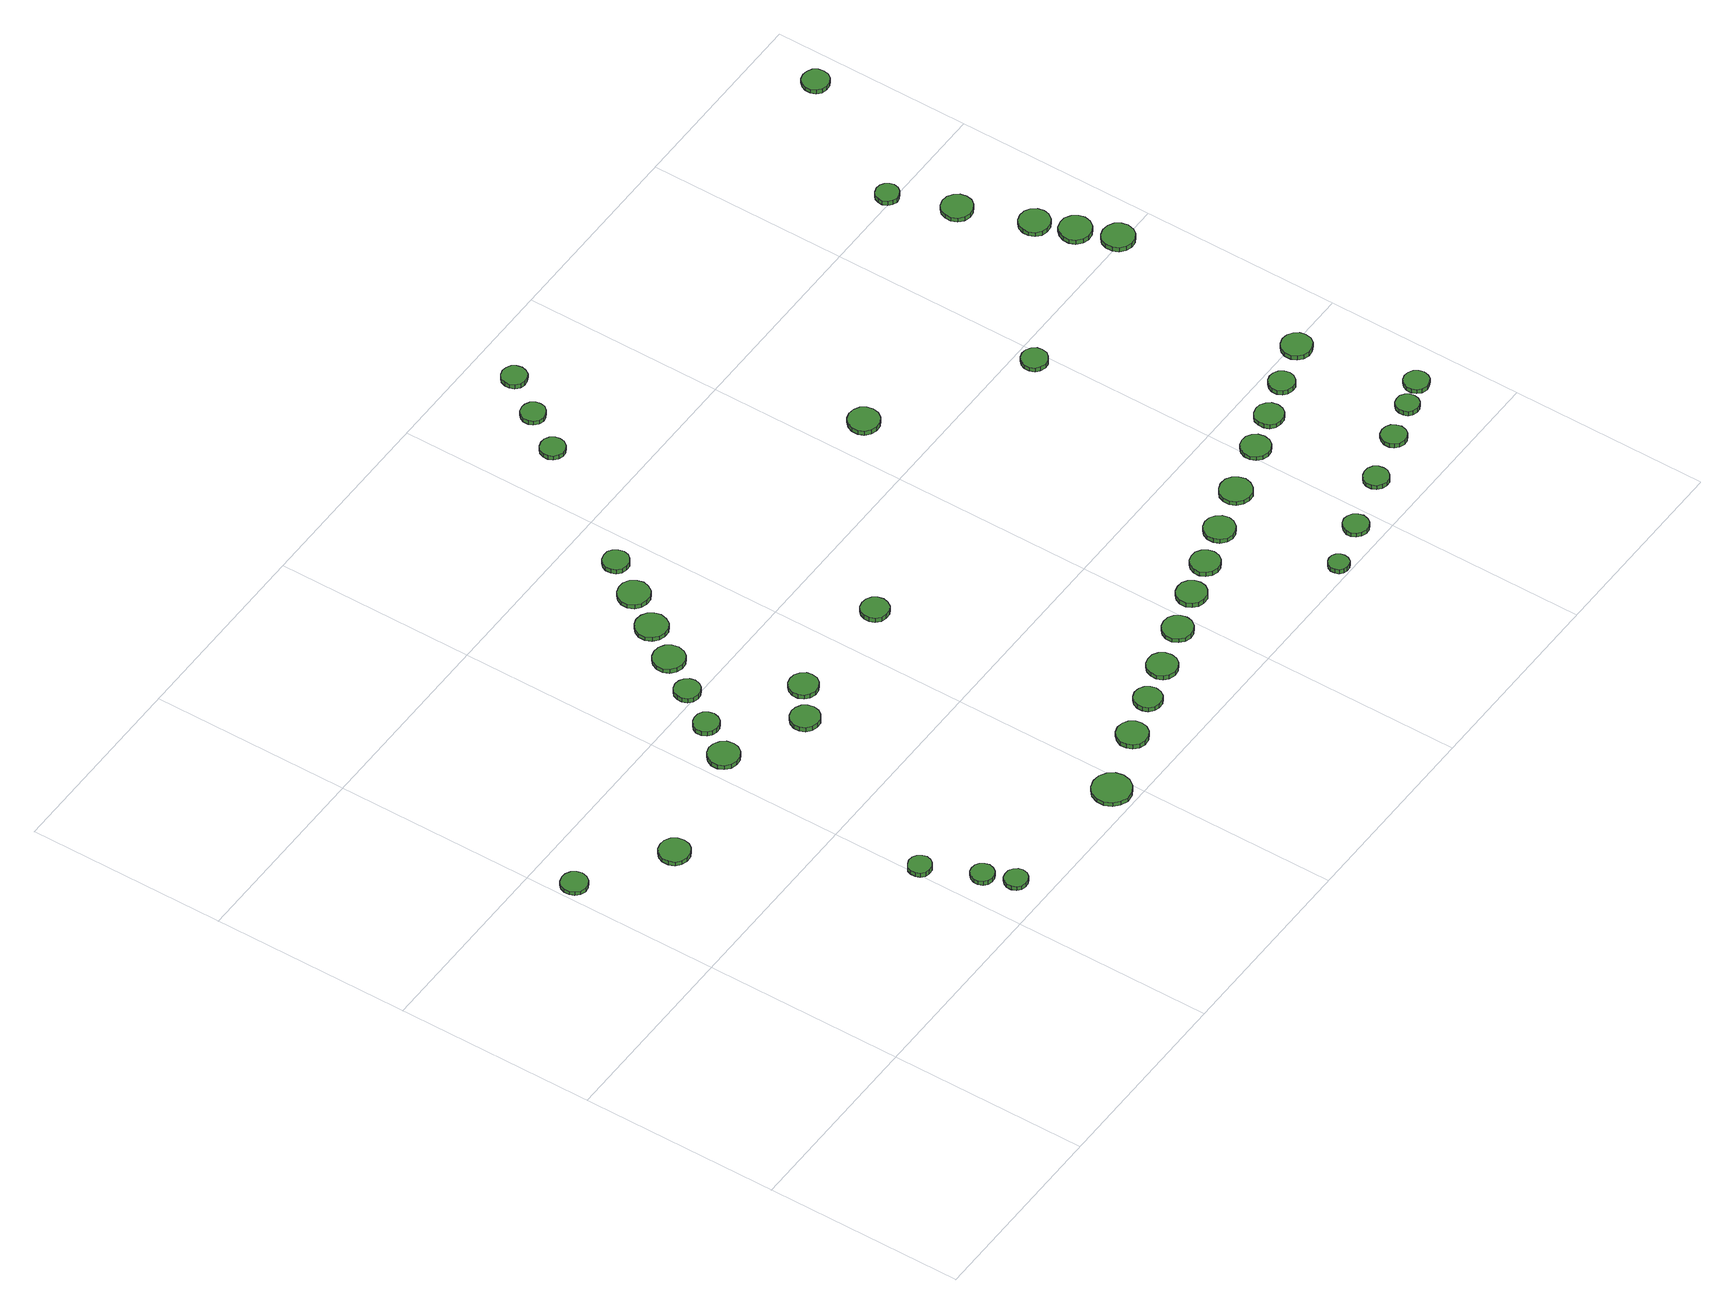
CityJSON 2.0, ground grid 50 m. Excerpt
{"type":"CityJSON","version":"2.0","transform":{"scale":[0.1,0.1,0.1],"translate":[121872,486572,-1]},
"CityObjects":{
"tree1":{"type":"SolitaryVegetationObject","attributes":{"function":"something"},"geometry":[{"type":"MultiSurface","lod":"1","boundaries":[[[0,1,2,3,4,5,6,7,8,9,10,11,12,13,14]],[[15,16,17,18,19,20,21,22,23,24,25,26,27,28,29]],[[0,29,28,1]],[[1,28,27,2]],[[2,27,26,3]],[[3,26,25,4]],[[4,25,24,5]],[[5,24,23,6]],[[6,23,22,7]],[[7,22,21,8]],[[8,21,20,9]],[[9,20,19,10]],[[10,19,18,11]],[[11,18,17,12]],[[12,17,16,13]],[[13,16,15,14]],[[14,15,29,0]]]}]},
"tree2":{"type":"SolitaryVegetationObject","attributes":{"function":"something"},"geometry":[{"type":"MultiSurface","lod":"1","boundaries":[[[30,31,32,33,34,35,36,37,38,39,40,41,42,43,44]],[[45,46,47,48,49,50,51,52,53,54,55,56,57,58,59]],[[30,59,58,31]],[[31,58,57,32]],[[32,57,56,33]],[[33,56,55,34]],[[34,55,54,35]],[[35,54,53,36]],[[36,53,52,37]],[[37,52,51,38]],[[38,51,50,39]],[[39,50,49,40]],[[40,49,48,41]],[[41,48,47,42]],[[42,47,46,43]],[[43,46,45,44]],[[44,45,59,30]]]}]},
"tree3":{"type":"SolitaryVegetationObject","attributes":{"function":"something"},"geometry":[{"type":"MultiSurface","lod":"1","boundaries":[[[60,61,62,63,64,65,66,67,68,69,70,71,72,73,74]],[[75,76,77,78,79,80,81,82,83,84,85,86,87,88,89]],[[60,89,88,61]],[[61,88,87,62]],[[62,87,86,63]],[[63,86,85,64]],[[64,85,84,65]],[[65,84,83,66]],[[66,83,82,67]],[[67,82,81,68]],[[68,81,80,69]],[[69,80,79,70]],[[70,79,78,71]],[[71,78,77,72]],[[72,77,76,73]],[[73,76,75,74]],[[74,75,89,60]]]}]},
"tree4":{"type":"SolitaryVegetationObject","attributes":{"function":"something"},"geometry":[{"type":"MultiSurface","lod":"1","boundaries":[[[90,91,92,93,94,95,96,97,98,99,100,101,102,103,104]],[[105,106,107,108,109,110,111,112,113,114,115,116,117,118,119]],[[90,119,118,91]],[[91,118,117,92]],[[92,117,116,93]],[[93,116,115,94]],[[94,115,114,95]],[[95,114,113,96]],[[96,113,112,97]],[[97,112,111,98]],[[98,111,110,99]],[[99,110,109,100]],[[100,109,108,101]],[[101,108,107,102]],[[102,107,106,103]],[[103,106,105,104]],[[104,105,119,90]]]}]},
"tree5":{"type":"SolitaryVegetationObject","attributes":{"function":"something"},"geometry":[{"type":"MultiSurface","lod":"1","boundaries":[[[120,121,122,123,124,125,126,127,128,129,130,131,132,133,134]],[[135,136,137,138,139,140,141,142,143,144,145,146,147,148,149]],[[120,149,148,121]],[[121,148,147,122]],[[122,147,146,123]],[[123,146,145,124]],[[124,145,144,125]],[[125,144,143,126]],[[126,143,142,127]],[[127,142,141,128]],[[128,141,140,129]],[[129,140,139,130]],[[130,139,138,131]],[[131,138,137,132]],[[132,137,136,133]],[[133,136,135,134]],[[134,135,149,120]]]}]},
"tree6":{"type":"SolitaryVegetationObject","attributes":{"function":"something"},"geometry":[{"type":"MultiSurface","lod":"1","boundaries":[[[150,151,152,153,154,155,156,157,158,159,160,161,162,163,164]],[[165,166,167,168,169,170,171,172,173,174,175,176,177,178,179]],[[150,179,178,151]],[[151,178,177,152]],[[152,177,176,153]],[[153,176,175,154]],[[154,175,174,155]],[[155,174,173,156]],[[156,173,172,157]],[[157,172,171,158]],[[158,171,170,159]],[[159,170,169,160]],[[160,169,168,161]],[[161,168,167,162]],[[162,167,166,163]],[[163,166,165,164]],[[164,165,179,150]]]}]},
"tree7":{"type":"SolitaryVegetationObject","attributes":{"function":"something"},"geometry":[{"type":"MultiSurface","lod":"1","boundaries":[[[180,181,182,183,184,185,186,187,188,189,190,191,192,193,194]],[[195,196,197,198,199,200,201,202,203,204,205,206,207,208,209]],[[180,209,208,181]],[[181,208,207,182]],[[182,207,206,183]],[[183,206,205,184]],[[184,205,204,185]],[[185,204,203,186]],[[186,203,202,187]],[[187,202,201,188]],[[188,201,200,189]],[[189,200,199,190]],[[190,199,198,191]],[[191,198,197,192]],[[192,197,196,193]],[[193,196,195,194]],[[194,195,209,180]]]}]},
"tree8":{"type":"SolitaryVegetationObject","attributes":{"function":"something"},"geometry":[{"type":"MultiSurface","lod":"1","boundaries":[[[210,211,212,213,214,215,216,217,218,219,220,221,222,223,224]],[[225,226,227,228,229,230,231,232,233,234,235,236,237,238,239]],[[210,239,238,211]],[[211,238,237,212]],[[212,237,236,213]],[[213,236,235,214]],[[214,235,234,215]],[[215,234,233,216]],[[216,233,232,217]],[[217,232,231,218]],[[218,231,230,219]],[[219,230,229,220]],[[220,229,228,221]],[[221,228,227,222]],[[222,227,226,223]],[[223,226,225,224]],[[224,225,239,210]]]}]},
"tree9":{"type":"SolitaryVegetationObject","attributes":{"function":"something"},"geometry":[{"type":"MultiSurface","lod":"1","boundaries":[[[240,241,242,243,244,245,246,247,248,249,250,251,252,253,254]],[[255,256,257,258,259,260,261,262,263,264,265,266,267,268,269]],[[240,269,268,241]],[[241,268,267,242]],[[242,267,266,243]],[[243,266,265,244]],[[244,265,264,245]],[[245,264,263,246]],[[246,263,262,247]],[[247,262,261,248]],[[248,261,260,249]],[[249,260,259,250]],[[250,259,258,251]],[[251,258,257,252]],[[252,257,256,253]],[[253,256,255,254]],[[254,255,269,240]]]}]},
"tree10":{"type":"SolitaryVegetationObject","attributes":{"function":"something"},"geometry":[{"type":"MultiSurface","lod":"1","boundaries":[[[270,271,272,273,274,275,276,277,278,279,280,281,282,283,284]],[[285,286,287,288,289,290,291,292,293,294,295,296,297,298,299]],[[270,299,298,271]],[[271,298,297,272]],[[272,297,296,273]],[[273,296,295,274]],[[274,295,294,275]],[[275,294,293,276]],[[276,293,292,277]],[[277,292,291,278]],[[278,291,290,279]],[[279,290,289,280]],[[280,289,288,281]],[[281,288,287,282]],[[282,287,286,283]],[[283,286,285,284]],[[284,285,299,270]]]}]},
"tree11":{"type":"SolitaryVegetationObject","attributes":{"function":"something"},"geometry":[{"type":"MultiSurface","lod":"1","boundaries":[[[300,301,302,303,304,305,306,307,308,309,310,311,312,313,314]],[[315,316,317,318,319,320,321,322,323,324,325,326,327,328,329]],[[300,329,328,301]],[[301,328,327,302]],[[302,327,326,303]],[[303,326,325,304]],[[304,325,324,305]],[[305,324,323,306]],[[306,323,322,307]],[[307,322,321,308]],[[308,321,320,309]],[[309,320,319,310]],[[310,319,318,311]],[[311,318,317,312]],[[312,317,316,313]],[[313,316,315,314]],[[314,315,329,300]]]}]},
"tree12":{"type":"SolitaryVegetationObject","attributes":{"function":"something"},"geometry":[{"type":"MultiSurface","lod":"1","boundaries":[[[330,331,332,333,334,335,336,337,338,339,340,341,342,343,344]],[[345,346,347,348,349,350,351,352,353,354,355,356,357,358,359]],[[330,359,358,331]],[[331,358,357,332]],[[332,357,356,333]],[[333,356,355,334]],[[334,355,354,335]],[[335,354,353,336]],[[336,353,352,337]],[[337,352,351,338]],[[338,351,350,339]],[[339,350,349,340]],[[340,349,348,341]],[[341,348,347,342]],[[342,347,346,343]],[[343,346,345,344]],[[344,345,359,330]]]}]},
"tree13":{"type":"SolitaryVegetationObject","attributes":{"function":"something"},"geometry":[{"type":"MultiSurface","lod":"1","boundaries":[[[360,361,362,363,364,365,366,367,368,369,370,371,372,373,374]],[[375,376,377,378,379,380,381,382,383,384,385,386,387,388,389]],[[360,389,388,361]],[[361,388,387,362]],[[362,387,386,363]],[[363,386,385,364]],[[364,385,384,365]],[[365,384,383,366]],[[366,383,382,367]],[[367,382,381,368]],[[368,381,380,369]],[[369,380,379,370]],[[370,379,378,371]],[[371,378,377,372]],[[372,377,376,373]],[[373,376,375,374]],[[374,375,389,360]]]}]},
"tree14":{"type":"SolitaryVegetationObject","attributes":{"function":"something"},"geometry":[{"type":"MultiSurface","lod":"1","boundaries":[[[390,391,392,393,394,395,396,397,398,399,400,401,402,403,404]],[[405,406,407,408,409,410,411,412,413,414,415,416,417,418,419]],[[390,419,418,391]],[[391,418,417,392]],[[392,417,416,393]],[[393,416,415,394]],[[394,415,414,395]],[[395,414,413,396]],[[396,413,412,397]],[[397,412,411,398]],[[398,411,410,399]],[[399,410,409,400]],[[400,409,408,401]],[[401,408,407,402]],[[402,407,406,403]],[[403,406,405,404]],[[404,405,419,390]]]}]},
"tree15":{"type":"SolitaryVegetationObject","attributes":{"function":"something"},"geometry":[{"type":"MultiSurface","lod":"1","boundaries":[[[420,421,422,423,424,425,426,427,428,429,430,431,432,433,434]],[[435,436,437,438,439,440,441,442,443,444,445,446,447,448,449]],[[420,449,448,421]],[[421,448,447,422]],[[422,447,446,423]],[[423,446,445,424]],[[424,445,444,425]],[[425,444,443,426]],[[426,443,442,427]],[[427,442,441,428]],[[428,441,440,429]],[[429,440,439,430]],[[430,439,438,431]],[[431,438,437,432]],[[432,437,436,433]],[[433,436,435,434]],[[434,435,449,420]]]}]},
"tree16":{"type":"SolitaryVegetationObject","attributes":{"function":"something"},"geometry":[{"type":"MultiSurface","lod":"1","boundaries":[[[450,451,452,453,454,455,456,457,458,459,460,461,462,463,464]],[[465,466,467,468,469,470,471,472,473,474,475,476,477,478,479]],[[450,479,478,451]],[[451,478,477,452]],[[452,477,476,453]],[[453,476,475,454]],[[454,475,474,455]],[[455,474,473,456]],[[456,473,472,457]],[[457,472,471,458]],[[458,471,470,459]],[[459,470,469,460]],[[460,469,468,461]],[[461,468,467,462]],[[462,467,466,463]],[[463,466,465,464]],[[464,465,479,450]]]}]},
"tree17":{"type":"SolitaryVegetationObject","attributes":{"function":"something"},"geometry":[{"type":"MultiSurface","lod":"1","boundaries":[[[480,481,482,483,484,485,486,487,488,489,490,491,492,493,494]],[[495,496,497,498,499,500,501,502,503,504,505,506,507,508,509]],[[480,509,508,481]],[[481,508,507,482]],[[482,507,506,483]],[[483,506,505,484]],[[484,505,504,485]],[[485,504,503,486]],[[486,503,502,487]],[[487,502,501,488]],[[488,501,500,489]],[[489,500,499,490]],[[490,499,498,491]],[[491,498,497,492]],[[492,497,496,493]],[[493,496,495,494]],[[494,495,509,480]]]}]},
"tree18":{"type":"SolitaryVegetationObject","attributes":{"function":"something"},"geometry":[{"type":"MultiSurface","lod":"1","boundaries":[[[510,511,512,513,514,515,516,517,518,519,520,521,522,523,524]],[[525,526,527,528,529,530,531,532,533,534,535,536,537,538,539]],[[510,539,538,511]],[[511,538,537,512]],[[512,537,536,513]],[[513,536,535,514]],[[514,535,534,515]],[[515,534,533,516]],[[516,533,532,517]],[[517,532,531,518]],[[518,531,530,519]],[[519,530,529,520]],[[520,529,528,521]],[[521,528,527,522]],[[522,527,526,523]],[[523,526,525,524]],[[524,525,539,510]]]}]},
"tree19":{"type":"SolitaryVegetationObject","attributes":{"function":"something"},"geometry":[{"type":"MultiSurface","lod":"1","boundaries":[[[540,541,542,543,544,545,546,547,548,549,550,551,552,553,554]],[[555,556,557,558,559,560,561,562,563,564,565,566,567,568,569]],[[540,569,568,541]],[[541,568,567,542]],[[542,567,566,543]],[[543,566,565,544]],[[544,565,564,545]],[[545,564,563,546]],[[546,563,562,547]],[[547,562,561,548]],[[548,561,560,549]],[[549,560,559,550]],[[550,559,558,551]],[[551,558,557,552]],[[552,557,556,553]],[[553,556,555,554]],[[554,555,569,540]]]}]},
"tree20":{"type":"SolitaryVegetationObject","attributes":{"function":"something"},"geometry":[{"type":"MultiSurface","lod":"1","boundaries":[[[570,571,572,573,574,575,576,577,578,579,580,581,582,583,584]],[[585,586,587,588,589,590,591,592,593,594,595,596,597,598,599]],[[570,599,598,571]],[[571,598,597,572]],[[572,597,596,573]],[[573,596,595,574]],[[574,595,594,575]],[[575,594,593,576]],[[576,593,592,577]],[[577,592,591,578]],[[578,591,590,579]],[[579,590,589,580]],[[580,589,588,581]],[[581,588,587,582]],[[582,587,586,583]],[[583,586,585,584]],[[584,585,599,570]]]}]},
"tree21":{"type":"SolitaryVegetationObject","attributes":{"function":"something"},"geometry":[{"type":"MultiSurface","lod":"1","boundaries":[[[600,601,602,603,604,605,606,607,608,609,610,611,612,613,614]],[[615,616,617,618,619,620,621,622,623,624,625,626,627,628,629]],[[600,629,628,601]],[[601,628,627,602]],[[602,627,626,603]],[[603,626,625,604]],[[604,625,624,605]],[[605,624,623,606]],[[606,623,622,607]],[[607,622,621,608]],[[608,621,620,609]],[[609,620,619,610]],[[610,619,618,611]],[[611,618,617,612]],[[612,617,616,613]],[[613,616,615,614]],[[614,615,629,600]]]}]},
"tree22":{"type":"SolitaryVegetationObject","attributes":{"function":"something"},"geometry":[{"type":"MultiSurface","lod":"1","boundaries":[[[630,631,632,633,634,635,636,637,638,639,640,641,642,643,644]],[[645,646,647,648,649,650,651,652,653,654,655,656,657,658,659]],[[630,659,658,631]],[[631,658,657,632]],[[632,657,656,633]],[[633,656,655,634]],[[634,655,654,635]],[[635,654,653,636]],[[636,653,652,637]],[[637,652,651,638]],[[638,651,650,639]],[[639,650,649,640]],[[640,649,648,641]],[[641,648,647,642]],[[642,647,646,643]],[[643,646,645,644]],[[644,645,659,630]]]}]},
"tree23":{"type":"SolitaryVegetationObject","attributes":{"function":"something"},"geometry":[{"type":"MultiSurface","lod":"1","boundaries":[[[660,661,662,663,664,665,666,667,668,669,670,671,672,673,674]],[[675,676,677,678,679,680,681,682,683,684,685,686,687,688,689]],[[660,689,688,661]],[[661,688,687,662]],[[662,687,686,663]],[[663,686,685,664]],[[664,685,684,665]],[[665,684,683,666]],[[666,683,682,667]],[[667,682,681,668]],[[668,681,680,669]],[[669,680,679,670]],[[670,679,678,671]],[[671,678,677,672]],[[672,677,676,673]],[[673,676,675,674]],[[674,675,689,660]]]}]},
"tree24":{"type":"SolitaryVegetationObject","attributes":{"function":"something"},"geometry":[{"type":"MultiSurface","lod":"1","boundaries":[[[690,691,692,693,694,695,696,697,698,699,700,701,702,703,704]],[[705,706,707,708,709,710,711,712,713,714,715,716,717,718,719]],[[690,719,718,691]],[[691,718,717,692]],[[692,717,716,693]],[[693,716,715,694]],[[694,715,714,695]],[[695,714,713,696]],[[696,713,712,697]],[[697,712,711,698]],[[698,711,710,699]],[[699,710,709,700]],[[700,709,708,701]],[[701,708,707,702]],[[702,707,706,703]],[[703,706,705,704]],[[704,705,719,690]]]}]},
"tree25":{"type":"SolitaryVegetationObject","attributes":{"function":"something"},"geometry":[{"type":"MultiSurface","lod":"1","boundaries":[[[720,721,722,723,724,725,726,727,728,729,730,731,732,733,734]],[[735,736,737,738,739,740,741,742,743,744,745,746,747,748,749]],[[720,749,748,721]],[[721,748,747,722]],[[722,747,746,723]],[[723,746,745,724]],[[724,745,744,725]],[[725,744,743,726]],[[726,743,742,727]],[[727,742,741,728]],[[728,741,740,729]],[[729,740,739,730]],[[730,739,738,731]],[[731,738,737,732]],[[732,737,736,733]],[[733,736,735,734]],[[734,735,749,720]]]}]},
"tree26":{"type":"SolitaryVegetationObject","attributes":{"function":"something"},"geometry":[{"type":"MultiSurface","lod":"1","boundaries":[[[750,751,752,753,754,755,756,757,758,759,760,761,762,763,764]],[[765,766,767,768,769,770,771,772,773,774,775,776,777,778,779]],[[750,779,778,751]],[[751,778,777,752]],[[752,777,776,753]],[[753,776,775,754]],[[754,775,774,755]],[[755,774,773,756]],[[756,773,772,757]],[[757,772,771,758]],[[758,771,770,759]],[[759,770,769,760]],[[760,769,768,761]],[[761,768,767,762]],[[762,767,766,763]],[[763,766,765,764]],[[764,765,779,750]]]}]},
"tree27":{"type":"SolitaryVegetationObject","attributes":{"function":"something"},"geometry":[{"type":"MultiSurface","lod":"1","boundaries":[[[780,781,782,783,784,785,786,787,788,789,790,791,792,793,794]],[[795,796,797,798,799,800,801,802,803,804,805,806,807,808,809]],[[780,809,808,781]],[[781,808,807,782]],[[782,807,806,783]],[[783,806,805,784]],[[784,805,804,785]],[[785,804,803,786]],[[786,803,802,787]],[[787,802,801,788]],[[788,801,800,789]],[[789,800,799,790]],[[790,799,798,791]],[[791,798,797,792]],[[792,797,796,793]],[[793,796,795,794]],[[794,795,809,780]]]}]},
"tree28":{"type":"SolitaryVegetationObject","attributes":{"function":"something"},"geometry":[{"type":"MultiSurface","lod":"1","boundaries":[[[810,811,812,813,814,815,816,817,818,819,820,821,822,823,824]],[[825,826,827,828,829,830,831,832,833,834,835,836,837,838,839]],[[810,839,838,811]],[[811,838,837,812]],[[812,837,836,813]],[[813,836,835,814]],[[814,835,834,815]],[[815,834,833,816]],[[816,833,832,817]],[[817,832,831,818]],[[818,831,830,819]],[[819,830,829,820]],[[820,829,828,821]],[[821,828,827,822]],[[822,827,826,823]],[[823,826,825,824]],[[824,825,839,810]]]}]},
"tree29":{"type":"SolitaryVegetationObject","attributes":{"function":"something"},"geometry":[{"type":"MultiSurface","lod":"1","boundaries":[[[840,841,842,843,844,845,846,847,848,849,850,851,852,853,854]],[[855,856,857,858,859,860,861,862,863,864,865,866,867,868,869]],[[840,869,868,841]],[[841,868,867,842]],[[842,867,866,843]],[[843,866,865,844]],[[844,865,864,845]],[[845,864,863,846]],[[846,863,862,847]],[[847,862,861,848]],[[848,861,860,849]],[[849,860,859,850]],[[850,859,858,851]],[[851,858,857,852]],[[852,857,856,853]],[[853,856,855,854]],[[854,855,869,840]]]}]},
"tree30":{"type":"SolitaryVegetationObject","attributes":{"function":"something"},"geometry":[{"type":"MultiSurface","lod":"1","boundaries":[[[870,871,872,873,874,875,876,877,878,879,880,881,882,883,884]],[[885,886,887,888,889,890,891,892,893,894,895,896,897,898,899]],[[870,899,898,871]],[[871,898,897,872]],[[872,897,896,873]],[[873,896,895,874]],[[874,895,894,875]],[[875,894,893,876]],[[876,893,892,877]],[[877,892,891,878]],[[878,891,890,879]],[[879,890,889,880]],[[880,889,888,881]],[[881,888,887,882]],[[882,887,886,883]],[[883,886,885,884]],[[884,885,899,870]]]}]},
"tree31":{"type":"SolitaryVegetationObject","attributes":{"function":"something"},"geometry":[{"type":"MultiSurface","lod":"1","boundaries":[[[900,901,902,903,904,905,906,907,908,909,910,911,912,913,914]],[[915,916,917,918,919,920,921,922,923,924,925,926,927,928,929]],[[900,929,928,901]],[[901,928,927,902]],[[902,927,926,903]],[[903,926,925,904]],[[904,925,924,905]],[[905,924,923,906]],[[906,923,922,907]],[[907,922,921,908]],[[908,921,920,909]],[[909,920,919,910]],[[910,919,918,911]],[[911,918,917,912]],[[912,917,916,913]],[[913,916,915,914]],[[914,915,929,900]]]}]},
"tree32":{"type":"SolitaryVegetationObject","attributes":{"function":"something"},"geometry":[{"type":"MultiSurface","lod":"1","boundaries":[[[930,931,932,933,934,935,936,937,938,939,940,941,942,943,944]],[[945,946,947,948,949,950,951,952,953,954,955,956,957,958,959]],[[930,959,958,931]],[[931,958,957,932]],[[932,957,956,933]],[[933,956,955,934]],[[934,955,954,935]],[[935,954,953,936]],[[936,953,952,937]],[[937,952,951,938]],[[938,951,950,939]],[[939,950,949,940]],[[940,949,948,941]],[[941,948,947,942]],[[942,947,946,943]],[[943,946,945,944]],[[944,945,959,930]]]}]},
"tree33":{"type":"SolitaryVegetationObject","attributes":{"function":"something"},"geometry":[{"type":"MultiSurface","lod":"1","boundaries":[[[960,961,962,963,964,965,966,967,968,969,970,971,972,973,974]],[[975,976,977,978,979,980,981,982,983,984,985,986,987,988,989]],[[960,989,988,961]],[[961,988,987,962]],[[962,987,986,963]],[[963,986,985,964]],[[964,985,984,965]],[[965,984,983,966]],[[966,983,982,967]],[[967,982,981,968]],[[968,981,980,969]],[[969,980,979,970]],[[970,979,978,971]],[[971,978,977,972]],[[972,977,976,973]],[[973,976,975,974]],[[974,975,989,960]]]}]},
"tree34":{"type":"SolitaryVegetationObject","attributes":{"function":"something"},"geometry":[{"type":"MultiSurface","lod":"1","boundaries":[[[990,991,992,993,994,995,996,997,998,999,1000,1001,1002,1003,1004]],[[1005,1006,1007,1008,1009,1010,1011,1012,1013,1014,1015,1016,1017,1018,1019]],[[990,1019,1018,991]],[[991,1018,1017,992]],[[992,1017,1016,993]],[[993,1016,1015,994]],[[994,1015,1014,995]],[[995,1014,1013,996]],[[996,1013,1012,997]],[[997,1012,1011,998]],[[998,1011,1010,999]],[[999,1010,1009,1000]],[[1000,1009,1008,1001]],[[1001,1008,1007,1002]],[[1002,1007,1006,1003]],[[1003,1006,1005,1004]],[[1004,1005,1019,990]]]}]},
"tree35":{"type":"SolitaryVegetationObject","attributes":{"function":"something"},"geometry":[{"type":"MultiSurface","lod":"1","boundaries":[[[1020,1021,1022,1023,1024,1025,1026,1027,1028,1029,1030,1031,1032,1033,1034]],[[1035,1036,1037,1038,1039,1040,1041,1042,1043,1044,1045,1046,1047,1048,1049]],[[1020,1049,1048,1021]],[[1021,1048,1047,1022]],[[1022,1047,1046,1023]],[[1023,1046,1045,1024]],[[1024,1045,1044,1025]],[[1025,1044,1043,1026]],[[1026,1043,1042,1027]],[[1027,1042,1041,1028]],[[1028,1041,1040,1029]],[[1029,1040,1039,1030]],[[1030,1039,1038,1031]],[[1031,1038,1037,1032]],[[1032,1037,1036,1033]],[[1033,1036,1035,1034]],[[1034,1035,1049,1020]]]}]},
"tree36":{"type":"SolitaryVegetationObject","attributes":{"function":"something"},"geometry":[{"type":"MultiSurface","lod":"1","boundaries":[[[1050,1051,1052,1053,1054,1055,1056,1057,1058,1059,1060,1061,1062,1063,1064]],[[1065,1066,1067,1068,1069,1070,1071,1072,1073,1074,1075,1076,1077,1078,1079]],[[1050,1079,1078,1051]],[[1051,1078,1077,1052]],[[1052,1077,1076,1053]],[[1053,1076,1075,1054]],[[1054,1075,1074,1055]],[[1055,1074,1073,1056]],[[1056,1073,1072,1057]],[[1057,1072,1071,1058]],[[1058,1071,1070,1059]],[[1059,1070,1069,1060]],[[1060,1069,1068,1061]],[[1061,1068,1067,1062]],[[1062,1067,1066,1063]],[[1063,1066,1065,1064]],[[1064,1065,1079,1050]]]}]},
"tree37":{"type":"SolitaryVegetationObject","attributes":{"function":"something"},"geometry":[{"type":"MultiSurface","lod":"1","boundaries":[[[1080,1081,1082,1083,1084,1085,1086,1087,1088,1089,1090,1091,1092,1093,1094]],[[1095,1096,1097,1098,1099,1100,1101,1102,1103,1104,1105,1106,1107,1108,1109]],[[1080,1109,1108,1081]],[[1081,1108,1107,1082]],[[1082,1107,1106,1083]],[[1083,1106,1105,1084]],[[1084,1105,1104,1085]],[[1085,1104,1103,1086]],[[1086,1103,1102,1087]],[[1087,1102,1101,1088]],[[1088,1101,1100,1089]],[[1089,1100,1099,1090]],[[1090,1099,1098,1091]],[[1091,1098,1097,1092]],[[1092,1097,1096,1093]],[[1093,1096,1095,1094]],[[1094,1095,1109,1080]]]}]},
"tree38":{"type":"SolitaryVegetationObject","attributes":{"function":"something"},"geometry":[{"type":"MultiSurface","lod":"1","boundaries":[[[1110,1111,1112,1113,1114,1115,1116,1117,1118,1119,1120,1121,1122,1123,1124]],[[1125,1126,1127,1128,1129,1130,1131,1132,1133,1134,1135,1136,1137,1138,1139]],[[1110,1139,1138,1111]],[[1111,1138,1137,1112]],[[1112,1137,1136,1113]],[[1113,1136,1135,1114]],[[1114,1135,1134,1115]],[[1115,1134,1133,1116]],[[1116,1133,1132,1117]],[[1117,1132,1131,1118]],[[1118,1131,1130,1119]],[[1119,1130,1129,1120]],[[1120,1129,1128,1121]],[[1121,1128,1127,1122]],[[1122,1127,1126,1123]],[[1123,1126,1125,1124]],[[1124,1125,1139,1110]]]}]},
"tree39":{"type":"SolitaryVegetationObject","attributes":{"function":"something"},"geometry":[{"type":"MultiSurface","lod":"1","boundaries":[[[1140,1141,1142,1143,1144,1145,1146,1147,1148,1149,1150,1151,1152,1153,1154]],[[1155,1156,1157,1158,1159,1160,1161,1162,1163,1164,1165,1166,1167,1168,1169]],[[1140,1169,1168,1141]],[[1141,1168,1167,1142]],[[1142,1167,1166,1143]],[[1143,1166,1165,1144]],[[1144,1165,1164,1145]],[[1145,1164,1163,1146]],[[1146,1163,1162,1147]],[[1147,1162,1161,1148]],[[1148,1161,1160,1149]],[[1149,1160,1159,1150]],[[1150,1159,1158,1151]],[[1151,1158,1157,1152]],[[1152,1157,1156,1153]],[[1153,1156,1155,1154]],[[1154,1155,1169,1140]]]}]},
"tree40":{"type":"SolitaryVegetationObject","attributes":{"function":"something"},"geometry":[{"type":"MultiSurface","lod":"1","boundaries":[[[1170,1171,1172,1173,1174,1175,1176,1177,1178,1179,1180,1181,1182,1183,1184]],[[1185,1186,1187,1188,1189,1190,1191,1192,1193,1194,1195,1196,1197,1198,1199]],[[1170,1199,1198,1171]],[[1171,1198,1197,1172]],[[1172,1197,1196,1173]],[[1173,1196,1195,1174]],[[1174,1195,1194,1175]],[[1175,1194,1193,1176]],[[1176,1193,1192,1177]],[[1177,1192,1191,1178]],[[1178,1191,1190,1179]],[[1179,1190,1189,1180]],[[1180,1189,1188,1181]],[[1181,1188,1187,1182]],[[1182,1187,1186,1183]],[[1183,1186,1185,1184]],[[1184,1185,1199,1170]]]}]},
"tree41":{"type":"SolitaryVegetationObject","attributes":{"function":"something"},"geometry":[{"type":"MultiSurface","lod":"1","boundaries":[[[1200,1201,1202,1203,1204,1205,1206,1207,1208,1209,1210,1211,1212,1213,1214]],[[1215,1216,1217,1218,1219,1220,1221,1222,1223,1224,1225,1226,1227,1228,1229]],[[1200,1229,1228,1201]],[[1201,1228,1227,1202]],[[1202,1227,1226,1203]],[[1203,1226,1225,1204]],[[1204,1225,1224,1205]],[[1205,1224,1223,1206]],[[1206,1223,1222,1207]],[[1207,1222,1221,1208]],[[1208,1221,1220,1209]],[[1209,1220,1219,1210]],[[1210,1219,1218,1211]],[[1211,1218,1217,1212]],[[1212,1217,1216,1213]],[[1213,1216,1215,1214]],[[1214,1215,1229,1200]]]}]},
"tree42":{"type":"SolitaryVegetationObject","attributes":{"function":"something"},"geometry":[{"type":"MultiSurface","lod":"1","boundaries":[[[1230,1231,1232,1233,1234,1235,1236,1237,1238,1239,1240,1241,1242,1243,1244]],[[1245,1246,1247,1248,1249,1250,1251,1252,1253,1254,1255,1256,1257,1258,1259]],[[1230,1259,1258,1231]],[[1231,1258,1257,1232]],[[1232,1257,1256,1233]],[[1233,1256,1255,1234]],[[1234,1255,1254,1235]],[[1235,1254,1253,1236]],[[1236,1253,1252,1237]],[[1237,1252,1251,1238]],[[1238,1251,1250,1239]],[[1239,1250,1249,1240]],[[1240,1249,1248,1241]],[[1241,1248,1247,1242]],[[1242,1247,1246,1243]],[[1243,1246,1245,1244]],[[1244,1245,1259,1230]]]}]},
"tree43":{"type":"SolitaryVegetationObject","attributes":{"function":"something"},"geometry":[{"type":"MultiSurface","lod":"1","boundaries":[[[1260,1261,1262,1263,1264,1265,1266,1267,1268,1269,1270,1271,1272,1273,1274]],[[1275,1276,1277,1278,1279,1280,1281,1282,1283,1284,1285,1286,1287,1288,1289]],[[1260,1289,1288,1261]],[[1261,1288,1287,1262]],[[1262,1287,1286,1263]],[[1263,1286,1285,1264]],[[1264,1285,1284,1265]],[[1265,1284,1283,1266]],[[1266,1283,1282,1267]],[[1267,1282,1281,1268]],[[1268,1281,1280,1269]],[[1269,1280,1279,1270]],[[1270,1279,1278,1271]],[[1271,1278,1277,1272]],[[1272,1277,1276,1273]],[[1273,1276,1275,1274]],[[1274,1275,1289,1260]]]}]},
"tree44":{"type":"SolitaryVegetationObject","attributes":{"function":"something"},"geometry":[{"type":"MultiSurface","lod":"1","boundaries":[[[1290,1291,1292,1293,1294,1295,1296,1297,1298,1299,1300,1301,1302,1303,1304]],[[1305,1306,1307,1308,1309,1310,1311,1312,1313,1314,1315,1316,1317,1318,1319]],[[1290,1319,1318,1291]],[[1291,1318,1317,1292]],[[1292,1317,1316,1293]],[[1293,1316,1315,1294]],[[1294,1315,1314,1295]],[[1295,1314,1313,1296]],[[1296,1313,1312,1297]],[[1297,1312,1311,1298]],[[1298,1311,1310,1299]],[[1299,1310,1309,1300]],[[1300,1309,1308,1301]],[[1301,1308,1307,1302]],[[1302,1307,1306,1303]],[[1303,1306,1305,1304]],[[1304,1305,1319,1290]]]}]},
"tree45":{"type":"SolitaryVegetationObject","attributes":{"function":"something"},"geometry":[{"type":"MultiSurface","lod":"1","boundaries":[[[1320,1321,1322,1323,1324,1325,1326,1327,1328,1329,1330,1331,1332,1333,1334]],[[1335,1336,1337,1338,1339,1340,1341,1342,1343,1344,1345,1346,1347,1348,1349]],[[1320,1349,1348,1321]],[[1321,1348,1347,1322]],[[1322,1347,1346,1323]],[[1323,1346,1345,1324]],[[1324,1345,1344,1325]],[[1325,1344,1343,1326]],[[1326,1343,1342,1327]],[[1327,1342,1341,1328]],[[1328,1341,1340,1329]],[[1329,1340,1339,1330]],[[1330,1339,1338,1331]],[[1331,1338,1337,1332]],[[1332,1337,1336,1333]],[[1333,1336,1335,1334]],[[1334,1335,1349,1320]]]}]}
},
"vertices":[
[72,898,19],[69,911,19],[61,922,19],[49,929,19],[36,930,19],[23,926,19],[13,917,19],[8,904,19],[8,891,19],[13,879,19],[23,869,19],[36,865,19],[49,867,19],[61,873,19],[69,884,19],[69,884,8],[61,873,8],[49,867,8],[36,865,8],[23,869,8],[13,879,8],[8,891,8],[8,904,8],[13,917,8],[23,926,8],[36,930,8],[49,929,8],[61,922,8],[69,911,8],[72,898,8],
[280,763,26],[277,778,26],[268,791,26],[254,799,26],[238,800,26],[223,796,26],[211,785,26],[205,771,26],[205,755,26],[211,740,26],[223,730,26],[238,725,26],[254,727,26],[268,735,26],[277,747,26],[277,747,14],[268,735,14],[254,727,14],[238,725,14],[223,730,14],[211,740,14],[205,755,14],[205,771,14],[211,785,14],[223,796,14],[238,800,14],[254,799,14],[268,791,14],[277,778,14],[280,763,14],
[538,277,32],[535,288,32],[528,298,32],[518,304,32],[506,305,32],[495,301,32],[486,294,32],[482,283,32],[482,271,32],[486,260,32],[495,252,32],[506,249,32],[518,250,32],[528,256,32],[535,265,32],[535,265,19],[528,256,19],[518,250,19],[506,249,19],[495,252,19],[486,260,19],[482,271,19],[482,283,19],[486,294,19],[495,301,19],[506,305,19],[518,304,19],[528,298,19],[535,288,19],[538,277,19],
[598,147,29],[595,159,29],[588,169,29],[578,175,29],[566,176,29],[555,173,29],[546,164,29],[541,153,29],[541,141,29],[546,130,29],[555,122,29],[566,119,29],[578,120,29],[588,126,29],[595,136,29],[595,136,17],[588,126,17],[578,120,17],[566,119,17],[555,122,17],[546,130,17],[541,141,17],[541,153,17],[546,164,17],[555,173,17],[566,176,17],[578,175,17],[588,169,17],[595,159,17],[598,147,17],
[626,75,30],[623,87,30],[616,96,30],[606,102,30],[594,103,30],[583,100,30],[574,92,30],[569,81,30],[569,69,30],[574,58,30],[583,50,30],[594,47,30],[606,48,30],[616,54,30],[623,63,30],[623,63,18],[616,54,18],[606,48,18],[594,47,18],[583,50,18],[574,58,18],[569,69,18],[569,81,18],[574,92,18],[583,100,18],[594,103,18],[606,102,18],[616,96,18],[623,87,18],[626,75,18],
[590,837,29],[587,853,29],[577,866,29],[563,874,29],[547,876,29],[532,871,29],[520,860,29],[513,846,29],[513,829,29],[520,815,29],[532,804,29],[547,799,29],[563,801,29],[577,809,29],[587,822,29],[587,822,17],[577,809,17],[563,801,17],[547,799,17],[532,804,17],[520,815,17],[513,829,17],[513,846,17],[520,860,17],[532,871,17],[547,876,17],[563,874,17],[577,866,17],[587,853,17],[590,837,17],
[644,926,27],[641,939,27],[634,950,27],[622,956,27],[609,957,27],[597,953,27],[587,945,27],[581,933,27],[581,919,27],[587,907,27],[597,899,27],[609,895,27],[622,896,27],[634,903,27],[641,913,27],[641,913,14],[634,903,14],[622,896,14],[609,895,14],[597,899,14],[587,907,14],[581,919,14],[581,933,14],[587,945,14],[597,953,14],[609,957,14],[622,956,14],[634,950,14],[641,939,14],[644,926,14],
[1003,57,23],[999,76,23],[987,92,23],[970,102,23],[950,104,23],[931,98,23],[917,85,23],[909,67,23],[909,47,23],[917,29,23],[931,16,23],[950,9,23],[970,12,23],[987,21,23],[999,38,23],[999,38,11],[987,21,11],[970,12,11],[950,9,11],[931,16,11],[917,29,11],[909,47,11],[909,67,11],[917,85,11],[931,98,11],[950,104,11],[970,102,11],[987,92,11],[999,76,11],[1003,57,11],
[784,749,31],[781,764,31],[772,776,31],[759,783,31],[744,785,31],[730,780,31],[719,770,31],[713,757,31],[713,742,31],[719,728,31],[730,718,31],[744,714,31],[759,715,31],[772,723,31],[781,735,31],[781,735,18],[772,723,18],[759,715,18],[744,714,18],[730,718,18],[719,728,18],[713,742,18],[713,757,18],[719,770,18],[730,780,18],[744,785,18],[759,783,18],[772,776,18],[781,764,18],[784,749,18],
[709,1021,24],[706,1034,24],[698,1045,24],[687,1051,24],[674,1053,24],[661,1049,24],[651,1040,24],[646,1028,24],[646,1015,24],[651,1003,24],[661,994,24],[674,990,24],[687,991,24],[698,998,24],[706,1008,24],[706,1008,11],[698,998,11],[687,991,11],[674,990,11],[661,994,11],[651,1003,11],[646,1015,11],[646,1028,11],[651,1040,11],[661,1049,11],[674,1053,11],[687,1051,11],[698,1045,11],[706,1034,11],[709,1021,11],
[776,1111,22],[772,1127,22],[763,1140,22],[749,1148,22],[733,1150,22],[718,1145,22],[706,1134,22],[699,1119,22],[699,1103,22],[706,1088,22],[718,1078,22],[733,1073,22],[749,1074,22],[763,1082,22],[772,1095,22],[772,1095,10],[763,1082,10],[749,1074,10],[733,1073,10],[718,1078,10],[706,1088,10],[699,1103,10],[699,1119,10],[706,1134,10],[718,1145,10],[733,1150,10],[749,1148,10],[763,1140,10],[772,1127,10],[776,1111,10],
[866,809,31],[863,823,31],[854,835,31],[841,843,31],[826,844,31],[812,840,31],[801,830,31],[795,816,31],[795,801,31],[801,788,31],[812,778,31],[826,773,31],[841,775,31],[854,782,31],[863,794,31],[863,794,19],[854,782,19],[841,775,19],[826,773,19],[812,778,19],[801,788,19],[795,801,19],[795,816,19],[801,830,19],[812,840,19],[826,844,19],[841,843,19],[854,835,19],[863,823,19],[866,809,19],
[839,1201,20],[835,1217,20],[826,1230,20],[812,1238,20],[795,1240,20],[780,1235,20],[768,1224,20],[761,1209,20],[761,1193,20],[768,1178,20],[780,1167,20],[795,1162,20],[812,1163,20],[826,1171,20],[835,1185,20],[835,1185,8],[826,1171,8],[812,1163,8],[795,1162,8],[780,1167,8],[768,1178,8],[761,1193,8],[761,1209,8],[768,1224,8],[780,1235,8],[795,1240,8],[812,1238,8],[826,1230,8],[835,1217,8],[839,1201,8],
[1165,117,18],[1162,132,18],[1153,145,18],[1139,153,18],[1123,155,18],[1108,150,18],[1097,139,18],[1090,125,18],[1090,109,18],[1097,95,18],[1108,84,18],[1123,79,18],[1139,81,18],[1153,89,18],[1162,102,18],[1162,102,5],[1153,89,5],[1139,81,5],[1123,79,5],[1108,84,5],[1097,95,5],[1090,109,5],[1090,125,5],[1097,139,5],[1108,150,5],[1123,155,5],[1139,153,5],[1153,145,5],[1162,132,5],[1165,117,5],
[901,1290,20],[897,1306,20],[888,1320,20],[873,1328,20],[857,1329,20],[842,1324,20],[830,1313,20],[823,1299,20],[823,1282,20],[830,1267,20],[842,1257,20],[857,1252,20],[873,1253,20],[888,1261,20],[897,1275,20],[897,1275,8],[888,1261,8],[873,1253,8],[857,1252,8],[842,1257,8],[830,1267,8],[823,1282,8],[823,1299,8],[830,1313,8],[842,1324,8],[857,1329,8],[873,1328,8],[888,1320,8],[897,1306,8],[901,1290,8],
[1274,151,17],[1271,165,17],[1263,176,17],[1251,183,17],[1236,185,17],[1223,180,17],[1212,171,17],[1207,158,17],[1207,144,17],[1212,131,17],[1223,121,17],[1236,117,17],[1251,118,17],[1263,125,17],[1271,137,17],[1271,137,5],[1263,125,5],[1251,118,5],[1236,117,5],[1223,121,5],[1212,131,5],[1207,144,5],[1207,158,5],[1212,171,5],[1223,180,5],[1236,185,5],[1251,183,5],[1263,176,5],[1271,165,5],[1274,151,5],
[956,1381,20],[953,1394,20],[945,1405,20],[934,1412,20],[921,1413,20],[908,1409,20],[898,1400,20],[893,1388,20],[893,1375,20],[898,1363,20],[908,1354,20],[921,1350,20],[934,1351,20],[945,1358,20],[953,1368,20],[953,1368,7],[945,1358,7],[934,1351,7],[921,1350,7],[908,1354,7],[898,1363,7],[893,1375,7],[893,1388,7],[898,1400,7],[908,1409,7],[921,1413,7],[934,1412,7],[945,1405,7],[953,1394,7],[956,1381,7],
[1155,811,26],[1152,825,26],[1144,836,26],[1132,843,26],[1118,845,26],[1104,841,26],[1094,831,26],[1088,818,26],[1088,804,26],[1094,792,26],[1104,782,26],[1118,778,26],[1132,779,26],[1144,786,26],[1152,798,26],[1152,798,13],[1144,786,13],[1132,779,13],[1118,778,13],[1104,782,13],[1094,792,13],[1088,804,13],[1088,818,13],[1094,831,13],[1104,841,13],[1118,845,13],[1132,843,13],[1144,836,13],[1152,825,13],[1155,811,13],
[1380,181,17],[1377,196,17],[1368,209,17],[1355,217,17],[1339,218,17],[1324,214,17],[1313,203,17],[1307,189,17],[1307,173,17],[1313,159,17],[1324,149,17],[1339,144,17],[1355,146,17],[1368,154,17],[1377,166,17],[1377,166,5],[1368,154,5],[1355,146,5],[1339,144,5],[1324,149,5],[1313,159,5],[1307,173,5],[1307,189,5],[1313,203,5],[1324,214,5],[1339,218,5],[1355,217,5],[1368,209,5],[1377,196,5],[1380,181,5],
[1496,217,17],[1493,232,17],[1484,245,17],[1471,253,17],[1455,254,17],[1440,250,17],[1429,239,17],[1422,225,17],[1422,209,17],[1429,195,17],[1440,185,17],[1455,180,17],[1471,182,17],[1484,189,17],[1493,202,17],[1493,202,5],[1484,189,5],[1471,182,5],[1455,180,5],[1440,185,5],[1429,195,5],[1422,209,5],[1422,225,5],[1429,239,5],[1440,250,5],[1455,254,5],[1471,253,5],[1484,245,5],[1493,232,5],[1496,217,5],
[1603,252,18],[1600,267,18],[1591,279,18],[1578,287,18],[1562,288,18],[1548,284,18],[1537,274,18],[1530,260,18],[1530,244,18],[1537,231,18],[1548,220,18],[1562,216,18],[1578,217,18],[1591,225,18],[1600,237,18],[1600,237,5],[1591,225,5],[1578,217,5],[1562,216,5],[1548,220,5],[1537,231,5],[1530,244,5],[1530,260,5],[1537,274,5],[1548,284,5],[1562,288,5],[1578,287,5],[1591,279,5],[1600,267,5],[1603,252,5],
[1168,1697,19],[1166,1709,19],[1158,1720,19],[1147,1726,19],[1135,1727,19],[1123,1723,19],[1113,1715,19],[1108,1703,19],[1108,1691,19],[1113,1679,19],[1123,1671,19],[1135,1667,19],[1147,1668,19],[1158,1674,19],[1166,1685,19],[1166,1685,7],[1158,1674,7],[1147,1668,7],[1135,1667,7],[1123,1671,7],[1113,1679,7],[1108,1691,7],[1108,1703,7],[1113,1715,7],[1123,1723,7],[1135,1727,7],[1147,1726,7],[1158,1720,7],[1166,1709,7],[1168,1697,7],
[1234,1794,19],[1232,1807,19],[1224,1817,19],[1213,1823,19],[1201,1824,19],[1189,1821,19],[1179,1812,19],[1174,1801,19],[1174,1788,19],[1179,1777,19],[1189,1768,19],[1201,1764,19],[1213,1766,19],[1224,1772,19],[1232,1782,19],[1232,1782,7],[1224,1772,7],[1213,1766,7],[1201,1764,7],[1189,1768,7],[1179,1777,7],[1174,1788,7],[1174,1801,7],[1179,1812,7],[1189,1821,7],[1201,1824,7],[1213,1823,7],[1224,1817,7],[1232,1807,7],[1234,1794,7],
[1699,280,18],[1696,295,18],[1687,307,18],[1674,315,18],[1659,316,18],[1645,312,18],[1634,302,18],[1628,288,18],[1628,273,18],[1634,259,18],[1645,249,18],[1659,244,18],[1674,246,18],[1687,253,18],[1696,266,18],[1696,266,5],[1687,253,5],[1674,246,5],[1659,244,5],[1645,249,5],[1634,259,5],[1628,273,5],[1628,288,5],[1634,302,5],[1645,312,5],[1659,316,5],[1674,315,5],[1687,307,5],[1696,295,5],[1699,280,5],
[1854,30,18],[1852,40,18],[1846,49,18],[1837,54,18],[1826,55,18],[1817,52,18],[1809,45,18],[1805,35,18],[1805,25,18],[1809,15,18],[1817,8,18],[1826,5,18],[1837,6,18],[1846,11,18],[1852,20,18],[1852,20,5],[1846,11,5],[1837,6,5],[1826,5,5],[1817,8,5],[1809,15,5],[1805,25,5],[1805,35,5],[1809,45,5],[1817,52,5],[1826,55,5],[1837,54,5],[1846,49,5],[1852,40,5],[1854,30,5],
[1305,1893,19],[1302,1905,19],[1295,1916,19],[1284,1922,19],[1271,1924,19],[1259,1920,19],[1249,1911,19],[1244,1899,19],[1244,1887,19],[1249,1875,19],[1259,1866,19],[1271,1862,19],[1284,1864,19],[1295,1870,19],[1302,1881,19],[1302,1881,7],[1295,1870,7],[1284,1864,7],[1271,1862,7],[1259,1866,7],[1249,1875,7],[1244,1887,7],[1244,1899,7],[1249,1911,7],[1259,1920,7],[1271,1924,7],[1284,1922,7],[1295,1916,7],[1302,1905,7],[1305,1893,7],
[1807,313,17],[1804,329,17],[1794,341,17],[1781,349,17],[1765,351,17],[1750,346,17],[1738,335,17],[1732,321,17],[1732,305,17],[1738,291,17],[1750,280,17],[1765,275,17],[1781,277,17],[1794,285,17],[1804,298,17],[1804,298,5],[1794,285,5],[1781,277,5],[1765,275,5],[1750,280,5],[1738,291,5],[1732,305,5],[1732,321,5],[1738,335,5],[1750,346,5],[1765,351,5],[1781,349,5],[1794,341,5],[1804,329,5],[1807,313,5],
[1636,1163,22],[1633,1179,22],[1624,1191,22],[1610,1199,22],[1594,1201,22],[1579,1196,22],[1567,1185,22],[1561,1171,22],[1561,1155,22],[1567,1141,22],[1579,1130,22],[1594,1125,22],[1610,1127,22],[1624,1135,22],[1633,1148,22],[1633,1148,9],[1624,1135,9],[1610,1127,9],[1594,1125,9],[1579,1130,9],[1567,1141,9],[1561,1155,9],[1561,1171,9],[1567,1185,9],[1579,1196,9],[1594,1201,9],[1610,1199,9],[1624,1191,9],[1633,1179,9],[1636,1163,9],
[1981,65,18],[1978,77,18],[1971,88,18],[1959,94,18],[1947,96,18],[1934,92,18],[1925,83,18],[1919,71,18],[1919,58,18],[1925,47,18],[1934,38,18],[1947,34,18],[1959,35,18],[1971,42,18],[1978,52,18],[1978,52,6],[1971,42,6],[1959,35,6],[1947,34,6],[1934,38,6],[1925,47,6],[1919,58,6],[1919,71,6],[1925,83,6],[1934,92,6],[1947,96,6],[1959,94,6],[1971,88,6],[1978,77,6],[1981,65,6],
[1928,349,17],[1924,365,17],[1915,378,17],[1901,387,17],[1884,388,17],[1869,383,17],[1856,372,17],[1850,357,17],[1850,341,17],[1856,326,17],[1869,315,17],[1884,310,17],[1901,311,17],[1915,320,17],[1924,333,17],[1924,333,5],[1915,320,5],[1901,311,5],[1884,310,5],[1869,315,5],[1856,326,5],[1850,341,5],[1850,357,5],[1856,372,5],[1869,383,5],[1884,388,5],[1901,387,5],[1915,378,5],[1924,365,5],[1928,349,5],
[2130,111,17],[2128,123,17],[2120,134,17],[2109,140,17],[2096,141,17],[2084,137,17],[2074,129,17],[2069,117,17],[2069,104,17],[2074,92,17],[2084,84,17],[2096,80,17],[2109,81,17],[2120,88,17],[2128,98,17],[2128,98,5],[2120,88,5],[2109,81,5],[2096,80,5],[2084,84,5],[2074,92,5],[2069,104,5],[2069,117,5],[2074,129,5],[2084,137,5],[2096,141,5],[2109,140,5],[2120,134,5],[2128,123,5],[2130,111,5],
[2062,388,17],[2059,403,17],[2050,415,17],[2037,423,17],[2022,424,17],[2008,420,17],[1997,409,17],[1991,396,17],[1991,381,17],[1997,367,17],[2008,357,17],[2022,352,17],[2037,354,17],[2050,361,17],[2059,373,17],[2059,373,6],[2050,361,6],[2037,354,6],[2022,352,6],[2008,357,6],[1997,367,6],[1991,381,6],[1991,396,6],[1997,409,6],[2008,420,6],[2022,424,6],[2037,423,6],[2050,415,6],[2059,403,6],[2062,388,6],
[2159,417,19],[2156,432,19],[2147,443,19],[2135,451,19],[2120,452,19],[2106,448,19],[2095,438,19],[2090,425,19],[2090,410,19],[2095,397,19],[2106,387,19],[2120,383,19],[2135,384,19],[2147,391,19],[2156,403,19],[2156,403,7],[2147,391,7],[2135,384,7],[2120,383,7],[2106,387,7],[2095,397,7],[2090,410,7],[2090,425,7],[2095,438,7],[2106,448,7],[2120,452,7],[2135,451,7],[2147,443,7],[2156,432,7],[2159,417,7],
[2001,950,24],[1999,963,24],[1991,974,24],[1979,981,24],[1966,982,24],[1953,978,24],[1943,969,24],[1938,957,24],[1938,944,24],[1943,931,24],[1953,923,24],[1966,918,24],[1979,920,24],[1991,927,24],[1999,937,24],[1999,937,12],[1991,927,12],[1979,920,12],[1966,918,12],[1953,923,12],[1943,931,12],[1938,944,12],[1938,957,12],[1943,969,12],[1953,978,12],[1966,982,12],[1979,981,12],[1991,974,12],[1999,963,12],[2001,950,12],
[2260,150,17],[2257,162,17],[2250,173,17],[2239,179,17],[2226,181,17],[2213,177,17],[2204,168,17],[2199,156,17],[2199,143,17],[2204,132,17],[2213,123,17],[2226,119,17],[2239,120,17],[2250,127,17],[2257,137,17],[2257,137,5],[2250,127,5],[2239,120,5],[2226,119,5],[2213,123,5],[2204,132,5],[2199,143,5],[2199,156,5],[2204,168,5],[2213,177,5],[2226,181,5],[2239,179,5],[2250,173,5],[2257,162,5],[2260,150,5],
[2254,449,23],[2251,462,23],[2243,473,23],[2232,479,23],[2219,481,23],[2206,477,23],[2196,468,23],[2191,456,23],[2191,442,23],[2196,430,23],[2206,422,23],[2219,418,23],[2232,419,23],[2243,426,23],[2251,436,23],[2251,436,10],[2243,426,10],[2232,419,10],[2219,418,10],[2206,422,10],[2196,430,10],[2191,442,10],[2191,456,10],[2196,468,10],[2206,477,10],[2219,481,10],[2232,479,10],[2243,473,10],[2251,462,10],[2254,449,10],
[2355,179,18],[2353,191,18],[2346,200,18],[2336,206,18],[2324,207,18],[2313,204,18],[2304,196,18],[2300,185,18],[2300,173,18],[2304,162,18],[2313,155,18],[2324,151,18],[2336,152,18],[2346,158,18],[2353,168,18],[2353,168,5],[2346,158,5],[2336,152,5],[2324,151,5],[2313,155,5],[2304,162,5],[2300,173,5],[2300,185,5],[2304,196,5],[2313,204,5],[2324,207,5],[2336,206,5],[2346,200,5],[2353,191,5],[2355,179,5],
[2428,202,18],[2425,215,18],[2418,225,18],[2406,231,18],[2394,233,18],[2381,229,18],[2372,220,18],[2367,208,18],[2367,196,18],[2372,184,18],[2381,175,18],[2394,171,18],[2406,173,18],[2418,179,18],[2425,189,18],[2425,189,6],[2418,179,6],[2406,173,6],[2394,171,6],[2381,175,6],[2372,184,6],[2367,196,6],[2367,208,6],[2372,220,6],[2381,229,6],[2394,233,6],[2406,231,6],[2418,225,6],[2425,215,6],[2428,202,6],
[2369,483,27],[2366,498,27],[2357,510,27],[2343,518,27],[2328,520,27],[2313,515,27],[2302,505,27],[2296,491,27],[2296,475,27],[2302,461,27],[2313,451,27],[2328,446,27],[2343,448,27],[2357,455,27],[2366,468,27],[2366,468,14],[2357,455,14],[2343,448,14],[2328,446,14],[2313,451,14],[2302,461,14],[2296,475,14],[2296,491,14],[2302,505,14],[2313,515,14],[2328,520,14],[2343,518,14],[2357,510,14],[2366,498,14],[2369,483,14],
[2239,1512,27],[2236,1523,27],[2229,1533,27],[2219,1539,27],[2207,1540,27],[2196,1536,27],[2187,1529,27],[2182,1518,27],[2182,1506,27],[2187,1495,27],[2196,1487,27],[2207,1483,27],[2219,1485,27],[2229,1491,27],[2236,1500,27],[2236,1500,14],[2229,1491,14],[2219,1485,14],[2207,1483,14],[2196,1487,14],[2187,1495,14],[2182,1506,14],[2182,1518,14],[2187,1529,14],[2196,1536,14],[2207,1540,14],[2219,1539,14],[2229,1533,14],[2236,1523,14],[2239,1512,14],
[2301,1358,26],[2298,1373,26],[2288,1386,26],[2275,1394,26],[2259,1396,26],[2244,1391,26],[2232,1380,26],[2226,1366,26],[2226,1350,26],[2232,1336,26],[2244,1325,26],[2259,1320,26],[2275,1322,26],[2288,1330,26],[2298,1342,26],[2298,1342,14],[2288,1330,14],[2275,1322,14],[2259,1320,14],[2244,1325,14],[2232,1336,14],[2226,1350,14],[2226,1366,14],[2232,1380,14],[2244,1391,14],[2259,1396,14],[2275,1394,14],[2288,1386,14],[2298,1373,14],[2301,1358,14],
[2361,1188,26],[2358,1204,26],[2348,1217,26],[2335,1224,26],[2319,1226,26],[2304,1221,26],[2292,1211,26],[2286,1196,26],[2286,1180,26],[2292,1166,26],[2304,1155,26],[2319,1151,26],[2335,1152,26],[2348,1160,26],[2358,1173,26],[2358,1173,14],[2348,1160,14],[2335,1152,14],[2319,1151,14],[2304,1155,14],[2292,1166,14],[2286,1180,14],[2286,1196,14],[2292,1211,14],[2304,1221,14],[2319,1226,14],[2335,1224,14],[2348,1217,14],[2358,1204,14],[2361,1188,14],
[2395,1099,27],[2391,1115,27],[2382,1128,27],[2367,1137,27],[2351,1138,27],[2335,1133,27],[2323,1122,27],[2317,1107,27],[2317,1091,27],[2323,1076,27],[2335,1065,27],[2351,1060,27],[2367,1062,27],[2382,1070,27],[2391,1083,27],[2391,1083,14],[2382,1070,14],[2367,1062,14],[2351,1060,14],[2335,1065,14],[2323,1076,14],[2317,1091,14],[2317,1107,14],[2323,1122,14],[2335,1133,14],[2351,1138,14],[2367,1137,14],[2382,1128,14],[2391,1115,14],[2395,1099,14],
[2429,1005,27],[2425,1021,27],[2416,1035,27],[2401,1043,27],[2385,1045,27],[2370,1040,27],[2357,1029,27],[2351,1014,27],[2351,997,27],[2357,982,27],[2370,971,27],[2385,966,27],[2401,968,27],[2416,976,27],[2425,989,27],[2425,989,14],[2416,976,14],[2401,968,14],[2385,966,14],[2370,971,14],[2357,982,14],[2351,997,14],[2351,1014,14],[2357,1029,14],[2370,1040,14],[2385,1045,14],[2401,1043,14],[2416,1035,14],[2425,1021,14],[2429,1005,14],
[2445,1842,27],[2442,1855,27],[2434,1867,27],[2422,1873,27],[2408,1875,27],[2395,1871,27],[2385,1861,27],[2380,1849,27],[2380,1835,27],[2385,1823,27],[2395,1813,27],[2408,1809,27],[2422,1811,27],[2434,1817,27],[2442,1829,27],[2442,1829,15],[2434,1817,15],[2422,1811,15],[2408,1809,15],[2395,1813,15],[2385,1823,15],[2380,1835,15],[2380,1849,15],[2385,1861,15],[2395,1871,15],[2408,1875,15],[2422,1873,15],[2434,1867,15],[2442,1855,15],[2445,1842,15]
]}
